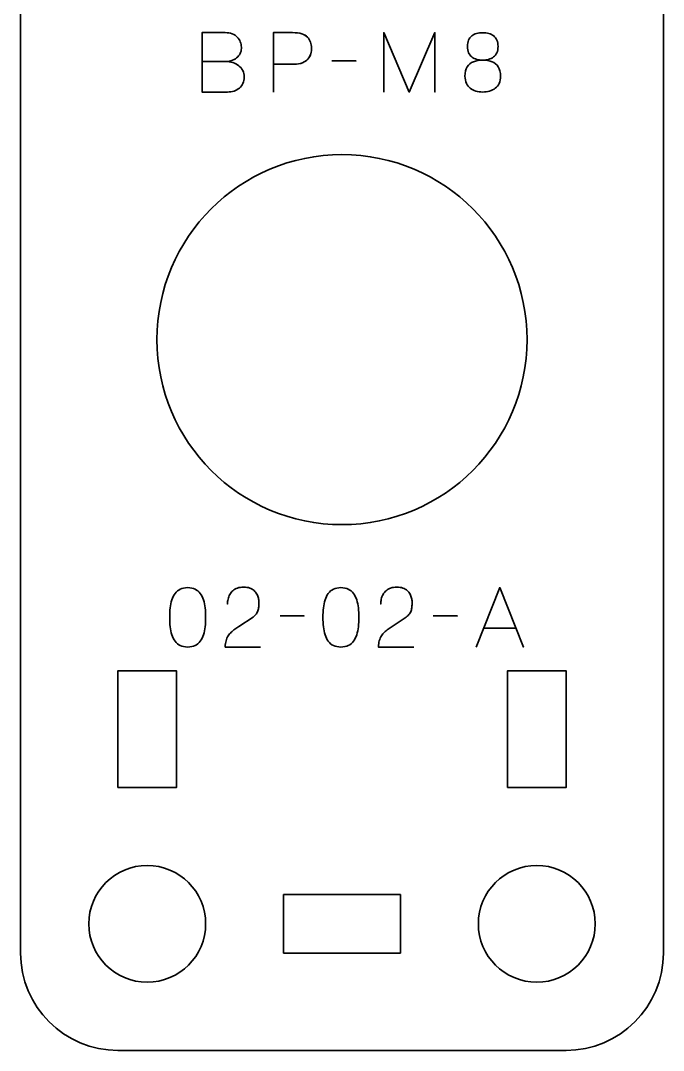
# Model space of a CAD drawing. Header units: centimetres. Extents: x -40 to 171, y -20 to 141.
# Drawn here: x 72.85 to 76.15, y 91.5 to 96.79 of the extents above; entities that cross this region are included whole.
import ezdxf

# ---------------------------------------------------------------- set-up
doc = ezdxf.new("R2010")
doc.units = ezdxf.units.CM
doc.header["$MEASUREMENT"] = 0
doc.layers.add('Layer 1', color=7, linetype='Continuous')

msp = doc.modelspace()

# ---------------------------------------------------------------- linework, layer by layer
at = {"layer": 'Layer 1', "color": 250, "lineweight": 35}
for points, knots in [([(75.65004, 91.50002), (75.65004, 91.50002), (73.35004, 91.50002), (73.35004, 91.50002), (73.35004, 91.50002), (73.07395, 91.50002), (72.85004, 91.72393), (72.85004, 92.00002), (72.85004, 92.00002), (72.85004, 92.00002), (72.85004, 98.30002), (72.85004, 98.30002), (72.85004, 98.30002), (72.85004, 98.57611), (73.07395, 98.80002), (73.35004, 98.80002), (73.35004, 98.80002), (73.35004, 98.80002), (75.65004, 98.80002), (75.65004, 98.80002), (75.65004, 98.80002), (75.92613, 98.80002), (76.15004, 98.57611), (76.15004, 98.30002), (76.15004, 98.30002), (76.15004, 98.30002), (76.15004, 92.00002), (76.15004, 92.00002), (76.15004, 92.00002), (76.15004, 91.72393), (75.92613, 91.50002), (75.65004, 91.50002)], [0, 0, 0, 0, 0.125, 0.125, 0.125, 0.125, 0.25, 0.25, 0.25, 0.25, 0.375, 0.375, 0.375, 0.375, 0.5, 0.5, 0.5, 0.5, 0.625, 0.625, 0.625, 0.625, 0.75, 0.75, 0.75, 0.75, 0.875, 0.875, 0.875, 0.875, 1, 1, 1, 1]), ([(74.5, 96.1), (75.02459, 96.1), (75.45, 95.67459), (75.45, 95.15), (75.45, 95.15), (75.45, 94.62541), (75.02459, 94.2), (74.5, 94.2), (74.5, 94.2), (73.97541, 94.2), (73.55, 94.62541), (73.55, 95.15), (73.55, 95.15), (73.55, 95.67459), (73.97541, 96.1), (74.5, 96.1)], [0, 0, 0, 0, 0.25, 0.25, 0.25, 0.25, 0.5, 0.5, 0.5, 0.5, 0.75, 0.75, 0.75, 0.75, 1, 1, 1, 1]), ([(73.35004, 92.85002), (73.35004, 92.85002), (73.35004, 93.45002), (73.35004, 93.45002), (73.35004, 93.45002), (73.35004, 93.45002), (73.65004, 93.45002), (73.65004, 93.45002), (73.65004, 93.45002), (73.65004, 93.45002), (73.65004, 92.85002), (73.65004, 92.85002), (73.65004, 92.85002), (73.65004, 92.85002), (73.35004, 92.85002), (73.35004, 92.85002)], [0, 0, 0, 0, 0.25, 0.25, 0.25, 0.25, 0.5, 0.5, 0.5, 0.5, 0.75, 0.75, 0.75, 0.75, 1, 1, 1, 1]), ([(75.35004, 92.85002), (75.35004, 92.85002), (75.35004, 93.45002), (75.35004, 93.45002), (75.35004, 93.45002), (75.35004, 93.45002), (75.65004, 93.45002), (75.65004, 93.45002), (75.65004, 93.45002), (75.65004, 93.45002), (75.65004, 92.85002), (75.65004, 92.85002), (75.65004, 92.85002), (75.65004, 92.85002), (75.35004, 92.85002), (75.35004, 92.85002)], [0, 0, 0, 0, 0.25, 0.25, 0.25, 0.25, 0.5, 0.5, 0.5, 0.5, 0.75, 0.75, 0.75, 0.75, 1, 1, 1, 1]), ([(73.20004, 92.15002), (73.20004, 92.31568), (73.33438, 92.45002), (73.50004, 92.45002), (73.50004, 92.45002), (73.6657, 92.45002), (73.80004, 92.31568), (73.80004, 92.15002), (73.80004, 92.15002), (73.80004, 91.98436), (73.6657, 91.85002), (73.50004, 91.85002), (73.50004, 91.85002), (73.33438, 91.85002), (73.20004, 91.98436), (73.20004, 92.15002)], [0, 0, 0, 0, 0.25, 0.25, 0.25, 0.25, 0.5, 0.5, 0.5, 0.5, 0.75, 0.75, 0.75, 0.75, 1, 1, 1, 1]), ([(75.20004, 92.15002), (75.20004, 92.31568), (75.33438, 92.45002), (75.50004, 92.45002), (75.50004, 92.45002), (75.6657, 92.45002), (75.80004, 92.31568), (75.80004, 92.15002), (75.80004, 92.15002), (75.80004, 91.98436), (75.6657, 91.85002), (75.50004, 91.85002), (75.50004, 91.85002), (75.33438, 91.85002), (75.20004, 91.98436), (75.20004, 92.15002)], [0, 0, 0, 0, 0.25, 0.25, 0.25, 0.25, 0.5, 0.5, 0.5, 0.5, 0.75, 0.75, 0.75, 0.75, 1, 1, 1, 1]), ([(74.20004, 92.00002), (74.20004, 92.00002), (74.20004, 92.30002), (74.20004, 92.30002), (74.20004, 92.30002), (74.20004, 92.30002), (74.80004, 92.30002), (74.80004, 92.30002), (74.80004, 92.30002), (74.80004, 92.30002), (74.80004, 92.00002), (74.80004, 92.00002), (74.80004, 92.00002), (74.80004, 92.00002), (74.20004, 92.00002), (74.20004, 92.00002)], [0, 0, 0, 0, 0.25, 0.25, 0.25, 0.25, 0.5, 0.5, 0.5, 0.5, 0.75, 0.75, 0.75, 0.75, 1, 1, 1, 1])]:
    msp.add_open_spline(points, degree=3, knots=knots, dxfattribs=at)
at = {"layer": 'Layer 1', "color": 30, "lineweight": 35}
for points, knots in [([(73.78182, 96.5786), (73.78182, 96.5786), (73.89908, 96.5786), (73.89908, 96.5786), (73.89908, 96.5786), (73.91432, 96.57867), (73.9273, 96.58078), (73.93824, 96.58495), (73.93824, 96.58495), (73.94911, 96.58904), (73.95792, 96.59461), (73.96477, 96.6016), (73.96477, 96.6016), (73.97161, 96.60858), (73.97655, 96.61648), (73.97966, 96.62523), (73.97966, 96.62523), (73.98269, 96.63391), (73.9841, 96.64294), (73.98375, 96.65225), (73.98375, 96.65225), (73.98332, 96.66157), (73.98135, 96.6706), (73.97782, 96.67942), (73.97782, 96.67942), (73.97436, 96.68824), (73.96914, 96.69621), (73.9623, 96.70334), (73.9623, 96.70334), (73.95546, 96.71046), (73.94692, 96.71611), (73.93655, 96.72027), (73.93655, 96.72027), (73.92617, 96.7245), (73.91397, 96.72669), (73.89993, 96.72676), (73.89993, 96.72676), (73.89993, 96.72676), (73.78182, 96.72676), (73.78182, 96.72676), (73.78182, 96.72676), (73.78182, 96.72676), (73.78182, 96.42154), (73.78182, 96.42154), (73.78182, 96.42154), (73.78182, 96.42154), (73.91178, 96.42154), (73.91178, 96.42154), (73.91178, 96.42154), (73.92392, 96.42154), (73.93521, 96.4233), (73.94565, 96.42676), (73.94565, 96.42676), (73.95609, 96.43029), (73.96519, 96.4353), (73.97309, 96.442), (73.97309, 96.442), (73.98093, 96.44863), (73.98706, 96.45668), (73.99144, 96.4662), (73.99144, 96.4662), (73.99581, 96.47573), (73.99807, 96.48652), (73.99814, 96.49859), (73.99814, 96.49859), (73.99786, 96.51072), (73.99532, 96.52166), (73.99045, 96.53146), (73.99045, 96.53146), (73.98558, 96.54127), (73.97881, 96.54967), (73.97006, 96.55672), (73.97006, 96.55672), (73.96131, 96.56371), (73.95087, 96.56914), (73.93887, 96.57288), (73.93887, 96.57288), (73.92688, 96.57662), (73.91362, 96.57852), (73.89908, 96.5786), (73.89908, 96.5786), (73.91362, 96.57852), (73.92688, 96.57662), (73.93887, 96.57288), (73.93887, 96.57288), (73.95087, 96.56914), (73.96131, 96.56371), (73.97006, 96.55672), (73.97006, 96.55672), (73.97881, 96.54967), (73.98558, 96.54127), (73.99045, 96.53146), (73.99045, 96.53146), (73.99532, 96.52166), (73.99786, 96.51072), (73.99814, 96.49859), (73.99814, 96.49859), (73.99807, 96.48652), (73.99581, 96.47573), (73.99144, 96.4662), (73.99144, 96.4662), (73.98706, 96.45668), (73.98093, 96.44863), (73.97309, 96.442), (73.97309, 96.442), (73.96519, 96.4353), (73.95609, 96.43029), (73.94565, 96.42676), (73.94565, 96.42676), (73.93521, 96.4233), (73.92392, 96.42154), (73.91178, 96.42154), (73.91178, 96.42154), (73.91178, 96.42154), (73.78182, 96.42154), (73.78182, 96.42154), (73.78182, 96.42154), (73.78182, 96.42154), (73.78182, 96.72676), (73.78182, 96.72676), (73.78182, 96.72676), (73.78182, 96.72676), (73.89993, 96.72676), (73.89993, 96.72676), (73.89993, 96.72676), (73.91397, 96.72669), (73.92617, 96.7245), (73.93655, 96.72027), (73.93655, 96.72027), (73.94692, 96.71611), (73.95546, 96.71046), (73.9623, 96.70334), (73.9623, 96.70334), (73.96914, 96.69621), (73.97436, 96.68824), (73.97782, 96.67942), (73.97782, 96.67942), (73.98135, 96.6706), (73.98332, 96.66157), (73.98375, 96.65225), (73.98375, 96.65225), (73.9841, 96.64294), (73.98269, 96.63391), (73.97966, 96.62523), (73.97966, 96.62523), (73.97655, 96.61648), (73.97161, 96.60858), (73.96477, 96.6016), (73.96477, 96.6016), (73.95792, 96.59461), (73.94911, 96.58904), (73.93824, 96.58495), (73.93824, 96.58495), (73.9273, 96.58078), (73.91432, 96.57867), (73.89908, 96.5786), (73.89908, 96.5786), (73.89908, 96.5786), (73.78182, 96.5786), (73.78182, 96.5786)], [0, 0, 0, 0, 0.025, 0.025, 0.025, 0.025, 0.05, 0.05, 0.05, 0.05, 0.075, 0.075, 0.075, 0.075, 0.1, 0.1, 0.1, 0.1, 0.125, 0.125, 0.125, 0.125, 0.15, 0.15, 0.15, 0.15, 0.175, 0.175, 0.175, 0.175, 0.2, 0.2, 0.2, 0.2, 0.225, 0.225, 0.225, 0.225, 0.25, 0.25, 0.25, 0.25, 0.275, 0.275, 0.275, 0.275, 0.3, 0.3, 0.3, 0.3, 0.325, 0.325, 0.325, 0.325, 0.35, 0.35, 0.35, 0.35, 0.375, 0.375, 0.375, 0.375, 0.4, 0.4, 0.4, 0.4, 0.425, 0.425, 0.425, 0.425, 0.45, 0.45, 0.45, 0.45, 0.475, 0.475, 0.475, 0.475, 0.5, 0.5, 0.5, 0.5, 0.525, 0.525, 0.525, 0.525, 0.55, 0.55, 0.55, 0.55, 0.575, 0.575, 0.575, 0.575, 0.6, 0.6, 0.6, 0.6, 0.625, 0.625, 0.625, 0.625, 0.65, 0.65, 0.65, 0.65, 0.675, 0.675, 0.675, 0.675, 0.7, 0.7, 0.7, 0.7, 0.725, 0.725, 0.725, 0.725, 0.75, 0.75, 0.75, 0.75, 0.775, 0.775, 0.775, 0.775, 0.8, 0.8, 0.8, 0.8, 0.825, 0.825, 0.825, 0.825, 0.85, 0.85, 0.85, 0.85, 0.875, 0.875, 0.875, 0.875, 0.9, 0.9, 0.9, 0.9, 0.925, 0.925, 0.925, 0.925, 0.95, 0.95, 0.95, 0.95, 0.975, 0.975, 0.975, 0.975, 1, 1, 1, 1]), ([(74.148, 96.42154), (74.148, 96.42154), (74.148, 96.72676), (74.148, 96.72676), (74.148, 96.72676), (74.148, 96.72676), (74.24537, 96.72676), (74.24537, 96.72676), (74.24537, 96.72676), (74.26484, 96.72669), (74.28085, 96.7245), (74.29348, 96.72027), (74.29348, 96.72027), (74.30604, 96.71611), (74.31592, 96.71032), (74.32305, 96.70298), (74.32305, 96.70298), (74.33017, 96.69572), (74.33525, 96.68739), (74.33836, 96.67801), (74.33836, 96.67801), (74.34139, 96.66862), (74.34315, 96.65882), (74.34358, 96.64844), (74.34358, 96.64844), (74.34407, 96.63807), (74.34287, 96.62791), (74.34005, 96.61804), (74.34005, 96.61804), (74.33716, 96.60816), (74.33229, 96.5992), (74.3253, 96.59115), (74.3253, 96.59115), (74.31839, 96.58311), (74.30901, 96.57669), (74.29722, 96.57196), (74.29722, 96.57196), (74.28544, 96.56717), (74.27084, 96.56477), (74.25341, 96.56463), (74.25341, 96.56463), (74.25341, 96.56463), (74.148, 96.56463), (74.148, 96.56463), (74.148, 96.56463), (74.148, 96.56463), (74.25341, 96.56463), (74.25341, 96.56463), (74.25341, 96.56463), (74.27048, 96.56477), (74.28495, 96.56717), (74.29666, 96.57196), (74.29666, 96.57196), (74.30844, 96.57669), (74.31783, 96.58311), (74.32488, 96.59115), (74.32488, 96.59115), (74.33187, 96.5992), (74.33688, 96.60816), (74.33984, 96.61804), (74.33984, 96.61804), (74.3428, 96.62791), (74.34407, 96.63807), (74.34358, 96.64844), (74.34358, 96.64844), (74.34315, 96.65882), (74.34139, 96.66862), (74.33822, 96.67801), (74.33822, 96.67801), (74.33511, 96.68739), (74.32989, 96.69572), (74.32276, 96.70298), (74.32276, 96.70298), (74.31557, 96.71032), (74.30569, 96.71611), (74.29313, 96.72027), (74.29313, 96.72027), (74.2805, 96.7245), (74.26463, 96.72669), (74.24537, 96.72676), (74.24537, 96.72676), (74.24537, 96.72676), (74.148, 96.72676), (74.148, 96.72676), (74.148, 96.72676), (74.148, 96.72676), (74.148, 96.42154), (74.148, 96.42154)], [0, 0, 0, 0, 0.0454545, 0.0454545, 0.0454545, 0.0454545, 0.0909091, 0.0909091, 0.0909091, 0.0909091, 0.1363636, 0.1363636, 0.1363636, 0.1363636, 0.1818182, 0.1818182, 0.1818182, 0.1818182, 0.2272727, 0.2272727, 0.2272727, 0.2272727, 0.2727273, 0.2727273, 0.2727273, 0.2727273, 0.3181818, 0.3181818, 0.3181818, 0.3181818, 0.3636364, 0.3636364, 0.3636364, 0.3636364, 0.4090909, 0.4090909, 0.4090909, 0.4090909, 0.4545455, 0.4545455, 0.4545455, 0.4545455, 0.5, 0.5, 0.5, 0.5, 0.5454545, 0.5454545, 0.5454545, 0.5454545, 0.5909091, 0.5909091, 0.5909091, 0.5909091, 0.6363636, 0.6363636, 0.6363636, 0.6363636, 0.6818182, 0.6818182, 0.6818182, 0.6818182, 0.7272727, 0.7272727, 0.7272727, 0.7272727, 0.7727273, 0.7727273, 0.7727273, 0.7727273, 0.8181818, 0.8181818, 0.8181818, 0.8181818, 0.8636364, 0.8636364, 0.8636364, 0.8636364, 0.9090909, 0.9090909, 0.9090909, 0.9090909, 0.9545455, 0.9545455, 0.9545455, 0.9545455, 1, 1, 1, 1]), ([(74.71441, 96.42154), (74.71441, 96.42154), (74.71441, 96.72676), (74.71441, 96.72676), (74.71441, 96.72676), (74.71441, 96.72676), (74.84564, 96.42154), (74.84564, 96.42154), (74.84564, 96.42154), (74.84564, 96.42154), (74.9773, 96.72676), (74.9773, 96.72676), (74.9773, 96.72676), (74.9773, 96.72676), (74.9773, 96.42154), (74.9773, 96.42154), (74.9773, 96.42154), (74.9773, 96.42154), (74.9773, 96.72676), (74.9773, 96.72676), (74.9773, 96.72676), (74.9773, 96.72676), (74.84564, 96.42154), (74.84564, 96.42154), (74.84564, 96.42154), (74.84564, 96.42154), (74.71441, 96.72676), (74.71441, 96.72676), (74.71441, 96.72676), (74.71441, 96.72676), (74.71441, 96.42154), (74.71441, 96.42154)], [0, 0, 0, 0, 0.125, 0.125, 0.125, 0.125, 0.25, 0.25, 0.25, 0.25, 0.375, 0.375, 0.375, 0.375, 0.5, 0.5, 0.5, 0.5, 0.625, 0.625, 0.625, 0.625, 0.75, 0.75, 0.75, 0.75, 0.875, 0.875, 0.875, 0.875, 1, 1, 1, 1]), ([(75.22241, 96.58537), (75.23327, 96.58537), (75.24343, 96.58664), (75.25296, 96.58918), (75.25296, 96.58918), (75.26241, 96.59179), (75.27074, 96.59588), (75.278, 96.60146), (75.278, 96.60146), (75.2852, 96.60703), (75.29084, 96.6143), (75.29494, 96.62326), (75.29494, 96.62326), (75.29903, 96.63215), (75.30107, 96.64294), (75.30114, 96.65564), (75.30114, 96.65564), (75.30107, 96.66834), (75.2991, 96.67921), (75.29522, 96.68824), (75.29522, 96.68824), (75.29134, 96.69727), (75.28583, 96.70468), (75.27878, 96.71039), (75.27878, 96.71039), (75.27172, 96.71604), (75.2634, 96.7202), (75.2538, 96.72281), (75.2538, 96.72281), (75.24428, 96.72542), (75.23376, 96.72655), (75.22241, 96.72634), (75.22241, 96.72634), (75.21105, 96.7262), (75.20053, 96.72471), (75.19101, 96.7221), (75.19101, 96.7221), (75.18141, 96.71942), (75.17309, 96.71533), (75.16603, 96.70976), (75.16603, 96.70976), (75.15898, 96.70418), (75.15347, 96.69692), (75.14959, 96.68803), (75.14959, 96.68803), (75.14571, 96.67907), (75.14374, 96.66834), (75.14367, 96.65564), (75.14367, 96.65564), (75.14374, 96.64294), (75.14578, 96.63215), (75.14988, 96.62326), (75.14988, 96.62326), (75.15397, 96.6143), (75.15961, 96.60703), (75.16688, 96.60146), (75.16688, 96.60146), (75.17408, 96.59588), (75.1824, 96.59179), (75.19186, 96.58918), (75.19186, 96.58918), (75.20138, 96.58664), (75.21154, 96.58537), (75.22241, 96.58537)], [0, 0, 0, 0, 0.0625, 0.0625, 0.0625, 0.0625, 0.125, 0.125, 0.125, 0.125, 0.1875, 0.1875, 0.1875, 0.1875, 0.25, 0.25, 0.25, 0.25, 0.3125, 0.3125, 0.3125, 0.3125, 0.375, 0.375, 0.375, 0.375, 0.4375, 0.4375, 0.4375, 0.4375, 0.5, 0.5, 0.5, 0.5, 0.5625, 0.5625, 0.5625, 0.5625, 0.625, 0.625, 0.625, 0.625, 0.6875, 0.6875, 0.6875, 0.6875, 0.75, 0.75, 0.75, 0.75, 0.8125, 0.8125, 0.8125, 0.8125, 0.875, 0.875, 0.875, 0.875, 0.9375, 0.9375, 0.9375, 0.9375, 1, 1, 1, 1]), ([(75.22241, 96.58537), (75.23327, 96.58537), (75.24343, 96.58664), (75.25296, 96.58918), (75.25296, 96.58918), (75.26241, 96.59179), (75.27074, 96.59588), (75.278, 96.60146), (75.278, 96.60146), (75.2852, 96.60703), (75.29084, 96.6143), (75.29494, 96.62326), (75.29494, 96.62326), (75.29903, 96.63215), (75.30107, 96.64294), (75.30114, 96.65564), (75.30114, 96.65564), (75.30107, 96.66834), (75.2991, 96.67921), (75.29522, 96.68824), (75.29522, 96.68824), (75.29134, 96.69727), (75.28583, 96.70468), (75.27878, 96.71039), (75.27878, 96.71039), (75.27172, 96.71604), (75.2634, 96.7202), (75.2538, 96.72281), (75.2538, 96.72281), (75.24428, 96.72542), (75.23376, 96.72655), (75.22241, 96.72634), (75.22241, 96.72634), (75.21105, 96.7262), (75.20053, 96.72471), (75.19101, 96.7221), (75.19101, 96.7221), (75.18141, 96.71942), (75.17309, 96.71533), (75.16603, 96.70976), (75.16603, 96.70976), (75.15898, 96.70418), (75.15347, 96.69692), (75.14959, 96.68803), (75.14959, 96.68803), (75.14571, 96.67907), (75.14374, 96.66834), (75.14367, 96.65564), (75.14367, 96.65564), (75.14374, 96.64294), (75.14578, 96.63215), (75.14988, 96.62326), (75.14988, 96.62326), (75.15397, 96.6143), (75.15961, 96.60703), (75.16688, 96.60146), (75.16688, 96.60146), (75.17408, 96.59588), (75.1824, 96.59179), (75.19186, 96.58918), (75.19186, 96.58918), (75.20138, 96.58664), (75.21154, 96.58537), (75.22241, 96.58537)], [0, 0, 0, 0, 0.0625, 0.0625, 0.0625, 0.0625, 0.125, 0.125, 0.125, 0.125, 0.1875, 0.1875, 0.1875, 0.1875, 0.25, 0.25, 0.25, 0.25, 0.3125, 0.3125, 0.3125, 0.3125, 0.375, 0.375, 0.375, 0.375, 0.4375, 0.4375, 0.4375, 0.4375, 0.5, 0.5, 0.5, 0.5, 0.5625, 0.5625, 0.5625, 0.5625, 0.625, 0.625, 0.625, 0.625, 0.6875, 0.6875, 0.6875, 0.6875, 0.75, 0.75, 0.75, 0.75, 0.8125, 0.8125, 0.8125, 0.8125, 0.875, 0.875, 0.875, 0.875, 0.9375, 0.9375, 0.9375, 0.9375, 1, 1, 1, 1]), ([(74.44856, 96.58114), (74.44856, 96.58114), (74.57175, 96.58114), (74.57175, 96.58114), (74.57175, 96.58114), (74.57175, 96.58114), (74.44856, 96.58114), (74.44856, 96.58114)], [0, 0, 0, 0, 0.5, 0.5, 0.5, 0.5, 1, 1, 1, 1]), ([(75.22241, 96.42154), (75.23511, 96.42154), (75.24696, 96.42302), (75.25797, 96.42613), (75.25797, 96.42613), (75.26897, 96.42923), (75.27864, 96.4341), (75.28703, 96.44073), (75.28703, 96.44073), (75.29536, 96.44729), (75.30192, 96.45576), (75.30665, 96.4662), (75.30665, 96.4662), (75.31138, 96.47657), (75.31377, 96.48906), (75.31384, 96.50367), (75.31384, 96.50367), (75.3137, 96.52307), (75.30989, 96.5388), (75.30234, 96.5508), (75.30234, 96.5508), (75.2948, 96.56286), (75.28421, 96.57161), (75.27059, 96.57718), (75.27059, 96.57718), (75.25691, 96.58269), (75.24089, 96.58544), (75.22241, 96.58537), (75.22241, 96.58537), (75.20399, 96.58544), (75.1879, 96.58269), (75.17436, 96.57718), (75.17436, 96.57718), (75.16074, 96.57161), (75.15023, 96.56286), (75.14275, 96.5508), (75.14275, 96.5508), (75.13527, 96.5388), (75.13146, 96.52307), (75.13139, 96.50367), (75.13139, 96.50367), (75.13146, 96.48906), (75.13386, 96.47657), (75.13859, 96.4662), (75.13859, 96.4662), (75.14331, 96.45576), (75.1498, 96.44729), (75.1582, 96.44073), (75.1582, 96.44073), (75.16653, 96.4341), (75.17612, 96.42923), (75.18713, 96.42613), (75.18713, 96.42613), (75.19806, 96.42302), (75.20985, 96.42154), (75.22241, 96.42154)], [0, 0, 0, 0, 0.0714286, 0.0714286, 0.0714286, 0.0714286, 0.1428571, 0.1428571, 0.1428571, 0.1428571, 0.2142857, 0.2142857, 0.2142857, 0.2142857, 0.2857143, 0.2857143, 0.2857143, 0.2857143, 0.3571429, 0.3571429, 0.3571429, 0.3571429, 0.4285714, 0.4285714, 0.4285714, 0.4285714, 0.5, 0.5, 0.5, 0.5, 0.5714286, 0.5714286, 0.5714286, 0.5714286, 0.6428571, 0.6428571, 0.6428571, 0.6428571, 0.7142857, 0.7142857, 0.7142857, 0.7142857, 0.7857143, 0.7857143, 0.7857143, 0.7857143, 0.8571429, 0.8571429, 0.8571429, 0.8571429, 0.9285714, 0.9285714, 0.9285714, 0.9285714, 1, 1, 1, 1]), ([(75.22241, 96.42154), (75.23511, 96.42154), (75.24696, 96.42302), (75.25797, 96.42613), (75.25797, 96.42613), (75.26897, 96.42923), (75.27864, 96.4341), (75.28703, 96.44073), (75.28703, 96.44073), (75.29536, 96.44729), (75.30192, 96.45576), (75.30665, 96.4662), (75.30665, 96.4662), (75.31138, 96.47657), (75.31377, 96.48906), (75.31384, 96.50367), (75.31384, 96.50367), (75.3137, 96.52307), (75.30989, 96.5388), (75.30234, 96.5508), (75.30234, 96.5508), (75.2948, 96.56286), (75.28421, 96.57161), (75.27059, 96.57718), (75.27059, 96.57718), (75.25691, 96.58269), (75.24089, 96.58544), (75.22241, 96.58537), (75.22241, 96.58537), (75.20399, 96.58544), (75.1879, 96.58269), (75.17436, 96.57718), (75.17436, 96.57718), (75.16074, 96.57161), (75.15023, 96.56286), (75.14275, 96.5508), (75.14275, 96.5508), (75.13527, 96.5388), (75.13146, 96.52307), (75.13139, 96.50367), (75.13139, 96.50367), (75.13146, 96.48906), (75.13386, 96.47657), (75.13859, 96.4662), (75.13859, 96.4662), (75.14331, 96.45576), (75.1498, 96.44729), (75.1582, 96.44073), (75.1582, 96.44073), (75.16653, 96.4341), (75.17612, 96.42923), (75.18713, 96.42613), (75.18713, 96.42613), (75.19806, 96.42302), (75.20985, 96.42154), (75.22241, 96.42154)], [0, 0, 0, 0, 0.0714286, 0.0714286, 0.0714286, 0.0714286, 0.1428571, 0.1428571, 0.1428571, 0.1428571, 0.2142857, 0.2142857, 0.2142857, 0.2142857, 0.2857143, 0.2857143, 0.2857143, 0.2857143, 0.3571429, 0.3571429, 0.3571429, 0.3571429, 0.4285714, 0.4285714, 0.4285714, 0.4285714, 0.5, 0.5, 0.5, 0.5, 0.5714286, 0.5714286, 0.5714286, 0.5714286, 0.6428571, 0.6428571, 0.6428571, 0.6428571, 0.7142857, 0.7142857, 0.7142857, 0.7142857, 0.7857143, 0.7857143, 0.7857143, 0.7857143, 0.8571429, 0.8571429, 0.8571429, 0.8571429, 0.9285714, 0.9285714, 0.9285714, 0.9285714, 1, 1, 1, 1]), ([(73.70775, 93.57154), (73.72256, 93.57161), (73.73533, 93.57422), (73.74599, 93.5793), (73.74599, 93.5793), (73.75657, 93.58438), (73.76539, 93.59165), (73.77244, 93.60089), (73.77244, 93.60089), (73.77943, 93.6102), (73.78493, 93.62121), (73.78902, 93.63391), (73.78902, 93.63391), (73.79305, 93.64661), (73.79594, 93.66051), (73.79756, 93.67575), (73.79756, 93.67575), (73.79926, 93.69099), (73.8001, 93.70701), (73.80003, 93.72394), (73.80003, 93.72394), (73.8001, 93.7408), (73.79926, 93.75682), (73.79756, 93.77199), (73.79756, 93.77199), (73.79594, 93.78716), (73.79305, 93.80113), (73.78902, 93.81383), (73.78902, 93.81383), (73.78493, 93.82646), (73.77943, 93.83746), (73.77244, 93.84685), (73.77244, 93.84685), (73.76539, 93.85616), (73.75657, 93.86343), (73.74599, 93.86851), (73.74599, 93.86851), (73.73533, 93.87366), (73.72256, 93.87627), (73.70775, 93.87634), (73.70775, 93.87634), (73.69293, 93.87627), (73.68016, 93.87366), (73.6695, 93.86851), (73.6695, 93.86851), (73.65892, 93.86343), (73.6501, 93.85616), (73.64305, 93.84685), (73.64305, 93.84685), (73.63606, 93.83746), (73.63056, 93.82646), (73.62647, 93.81383), (73.62647, 93.81383), (73.62244, 93.80113), (73.61955, 93.78716), (73.61793, 93.77199), (73.61793, 93.77199), (73.61624, 93.75682), (73.61539, 93.7408), (73.61546, 93.72394), (73.61546, 93.72394), (73.61539, 93.70701), (73.61624, 93.69099), (73.61793, 93.67575), (73.61793, 93.67575), (73.61955, 93.66051), (73.62244, 93.64661), (73.62647, 93.63391), (73.62647, 93.63391), (73.63056, 93.62121), (73.63606, 93.6102), (73.64305, 93.60089), (73.64305, 93.60089), (73.6501, 93.59165), (73.65892, 93.58438), (73.6695, 93.5793), (73.6695, 93.5793), (73.68016, 93.57422), (73.69293, 93.57161), (73.70775, 93.57154)], [0, 0, 0, 0, 0.05, 0.05, 0.05, 0.05, 0.1, 0.1, 0.1, 0.1, 0.15, 0.15, 0.15, 0.15, 0.2, 0.2, 0.2, 0.2, 0.25, 0.25, 0.25, 0.25, 0.3, 0.3, 0.3, 0.3, 0.35, 0.35, 0.35, 0.35, 0.4, 0.4, 0.4, 0.4, 0.45, 0.45, 0.45, 0.45, 0.5, 0.5, 0.5, 0.5, 0.55, 0.55, 0.55, 0.55, 0.6, 0.6, 0.6, 0.6, 0.65, 0.65, 0.65, 0.65, 0.7, 0.7, 0.7, 0.7, 0.75, 0.75, 0.75, 0.75, 0.8, 0.8, 0.8, 0.8, 0.85, 0.85, 0.85, 0.85, 0.9, 0.9, 0.9, 0.9, 0.95, 0.95, 0.95, 0.95, 1, 1, 1, 1]), ([(73.70775, 93.57154), (73.72256, 93.57161), (73.73533, 93.57422), (73.74599, 93.5793), (73.74599, 93.5793), (73.75657, 93.58438), (73.76539, 93.59165), (73.77244, 93.60089), (73.77244, 93.60089), (73.77943, 93.6102), (73.78493, 93.62121), (73.78902, 93.63391), (73.78902, 93.63391), (73.79305, 93.64661), (73.79594, 93.66051), (73.79756, 93.67575), (73.79756, 93.67575), (73.79926, 93.69099), (73.8001, 93.70701), (73.80003, 93.72394), (73.80003, 93.72394), (73.8001, 93.7408), (73.79926, 93.75682), (73.79756, 93.77199), (73.79756, 93.77199), (73.79594, 93.78716), (73.79305, 93.80113), (73.78902, 93.81383), (73.78902, 93.81383), (73.78493, 93.82646), (73.77943, 93.83746), (73.77244, 93.84685), (73.77244, 93.84685), (73.76539, 93.85616), (73.75657, 93.86343), (73.74599, 93.86851), (73.74599, 93.86851), (73.73533, 93.87366), (73.72256, 93.87627), (73.70775, 93.87634), (73.70775, 93.87634), (73.69293, 93.87627), (73.68016, 93.87366), (73.6695, 93.86851), (73.6695, 93.86851), (73.65892, 93.86343), (73.6501, 93.85616), (73.64305, 93.84685), (73.64305, 93.84685), (73.63606, 93.83746), (73.63056, 93.82646), (73.62647, 93.81383), (73.62647, 93.81383), (73.62244, 93.80113), (73.61955, 93.78716), (73.61793, 93.77199), (73.61793, 93.77199), (73.61624, 93.75682), (73.61539, 93.7408), (73.61546, 93.72394), (73.61546, 93.72394), (73.61539, 93.70701), (73.61624, 93.69099), (73.61793, 93.67575), (73.61793, 93.67575), (73.61955, 93.66051), (73.62244, 93.64661), (73.62647, 93.63391), (73.62647, 93.63391), (73.63056, 93.62121), (73.63606, 93.6102), (73.64305, 93.60089), (73.64305, 93.60089), (73.6501, 93.59165), (73.65892, 93.58438), (73.6695, 93.5793), (73.6695, 93.5793), (73.68016, 93.57422), (73.69293, 93.57161), (73.70775, 93.57154)], [0, 0, 0, 0, 0.05, 0.05, 0.05, 0.05, 0.1, 0.1, 0.1, 0.1, 0.15, 0.15, 0.15, 0.15, 0.2, 0.2, 0.2, 0.2, 0.25, 0.25, 0.25, 0.25, 0.3, 0.3, 0.3, 0.3, 0.35, 0.35, 0.35, 0.35, 0.4, 0.4, 0.4, 0.4, 0.45, 0.45, 0.45, 0.45, 0.5, 0.5, 0.5, 0.5, 0.55, 0.55, 0.55, 0.55, 0.6, 0.6, 0.6, 0.6, 0.65, 0.65, 0.65, 0.65, 0.7, 0.7, 0.7, 0.7, 0.75, 0.75, 0.75, 0.75, 0.8, 0.8, 0.8, 0.8, 0.85, 0.85, 0.85, 0.85, 0.9, 0.9, 0.9, 0.9, 0.95, 0.95, 0.95, 0.95, 1, 1, 1, 1]), ([(74.08197, 93.57154), (74.08197, 93.57154), (73.90036, 93.57154), (73.90036, 93.57154), (73.90036, 93.57154), (73.90071, 93.58382), (73.90226, 93.59468), (73.90488, 93.604), (73.90488, 93.604), (73.90756, 93.61331), (73.91115, 93.62149), (73.9156, 93.62855), (73.9156, 93.62855), (73.92012, 93.6356), (73.92527, 93.64188), (73.93112, 93.64739), (73.93112, 93.64739), (73.93698, 93.65296), (73.94326, 93.65804), (73.95003, 93.66284), (73.95003, 93.66284), (73.9568, 93.66757), (73.96379, 93.67229), (73.97106, 93.67695), (73.97106, 93.67695), (73.97106, 93.67695), (74.04345, 93.72521), (74.04345, 93.72521), (74.04345, 93.72521), (74.05085, 93.73043), (74.05664, 93.73614), (74.06073, 93.74228), (74.06073, 93.74228), (74.06489, 93.74842), (74.06779, 93.75491), (74.06955, 93.76176), (74.06955, 93.76176), (74.07124, 93.76853), (74.0723, 93.77551), (74.07265, 93.78257), (74.07265, 93.78257), (74.07301, 93.7897), (74.07315, 93.79682), (74.07308, 93.80395), (74.07308, 93.80395), (74.07308, 93.8098), (74.0723, 93.81608), (74.07075, 93.82286), (74.07075, 93.82286), (74.06913, 93.82956), (74.06659, 93.83626), (74.06299, 93.84289), (74.06299, 93.84289), (74.05939, 93.84953), (74.05459, 93.85559), (74.0486, 93.8611), (74.0486, 93.8611), (74.0426, 93.86653), (74.03519, 93.8709), (74.02637, 93.87422), (74.02637, 93.87422), (74.01755, 93.87754), (74.00718, 93.87923), (73.99519, 93.8793), (73.99519, 93.8793), (73.98312, 93.87923), (73.97247, 93.87754), (73.96329, 93.87429), (73.96329, 93.87429), (73.95412, 93.87105), (73.94629, 93.86653), (73.9398, 93.86082), (73.9398, 93.86082), (73.93331, 93.8551), (73.92809, 93.84847), (73.924, 93.84106), (73.924, 93.84106), (73.9199, 93.83365), (73.91694, 93.82575), (73.91504, 93.81742), (73.91504, 93.81742), (73.91313, 93.8091), (73.91221, 93.80063), (73.91221, 93.79209), (73.91221, 93.79209), (73.91221, 93.80063), (73.91313, 93.8091), (73.91504, 93.81742), (73.91504, 93.81742), (73.91694, 93.82575), (73.9199, 93.83365), (73.924, 93.84106), (73.924, 93.84106), (73.92809, 93.84847), (73.93331, 93.8551), (73.9398, 93.86082), (73.9398, 93.86082), (73.94629, 93.86653), (73.95412, 93.87105), (73.96329, 93.87429), (73.96329, 93.87429), (73.97247, 93.87754), (73.98312, 93.87923), (73.99519, 93.8793), (73.99519, 93.8793), (74.00718, 93.87923), (74.01755, 93.87754), (74.02637, 93.87422), (74.02637, 93.87422), (74.03519, 93.8709), (74.0426, 93.86653), (74.0486, 93.8611), (74.0486, 93.8611), (74.05459, 93.85559), (74.05939, 93.84953), (74.06299, 93.84289), (74.06299, 93.84289), (74.06659, 93.83626), (74.06913, 93.82956), (74.07075, 93.82286), (74.07075, 93.82286), (74.0723, 93.81608), (74.07308, 93.8098), (74.07308, 93.80395), (74.07308, 93.80395), (74.07315, 93.79682), (74.07301, 93.7897), (74.07265, 93.78257), (74.07265, 93.78257), (74.0723, 93.77551), (74.07124, 93.76853), (74.06955, 93.76176), (74.06955, 93.76176), (74.06779, 93.75491), (74.06489, 93.74842), (74.06073, 93.74228), (74.06073, 93.74228), (74.05664, 93.73614), (74.05085, 93.73043), (74.04345, 93.72521), (74.04345, 93.72521), (74.04345, 93.72521), (73.97106, 93.67695), (73.97106, 93.67695), (73.97106, 93.67695), (73.96379, 93.67229), (73.9568, 93.66757), (73.95003, 93.66284), (73.95003, 93.66284), (73.94326, 93.65804), (73.93698, 93.65296), (73.93112, 93.64739), (73.93112, 93.64739), (73.92527, 93.64188), (73.92012, 93.6356), (73.9156, 93.62855), (73.9156, 93.62855), (73.91115, 93.62149), (73.90756, 93.61331), (73.90488, 93.604), (73.90488, 93.604), (73.90226, 93.59468), (73.90071, 93.58382), (73.90036, 93.57154), (73.90036, 93.57154), (73.90036, 93.57154), (74.08197, 93.57154), (74.08197, 93.57154)], [0, 0, 0, 0, 0.0238095, 0.0238095, 0.0238095, 0.0238095, 0.047619, 0.047619, 0.047619, 0.047619, 0.0714286, 0.0714286, 0.0714286, 0.0714286, 0.0952381, 0.0952381, 0.0952381, 0.0952381, 0.1190476, 0.1190476, 0.1190476, 0.1190476, 0.1428571, 0.1428571, 0.1428571, 0.1428571, 0.1666667, 0.1666667, 0.1666667, 0.1666667, 0.1904762, 0.1904762, 0.1904762, 0.1904762, 0.2142857, 0.2142857, 0.2142857, 0.2142857, 0.2380952, 0.2380952, 0.2380952, 0.2380952, 0.2619048, 0.2619048, 0.2619048, 0.2619048, 0.2857143, 0.2857143, 0.2857143, 0.2857143, 0.3095238, 0.3095238, 0.3095238, 0.3095238, 0.3333333, 0.3333333, 0.3333333, 0.3333333, 0.3571429, 0.3571429, 0.3571429, 0.3571429, 0.3809524, 0.3809524, 0.3809524, 0.3809524, 0.4047619, 0.4047619, 0.4047619, 0.4047619, 0.4285714, 0.4285714, 0.4285714, 0.4285714, 0.452381, 0.452381, 0.452381, 0.452381, 0.4761905, 0.4761905, 0.4761905, 0.4761905, 0.5, 0.5, 0.5, 0.5, 0.5238095, 0.5238095, 0.5238095, 0.5238095, 0.547619, 0.547619, 0.547619, 0.547619, 0.5714286, 0.5714286, 0.5714286, 0.5714286, 0.5952381, 0.5952381, 0.5952381, 0.5952381, 0.6190476, 0.6190476, 0.6190476, 0.6190476, 0.6428571, 0.6428571, 0.6428571, 0.6428571, 0.6666667, 0.6666667, 0.6666667, 0.6666667, 0.6904762, 0.6904762, 0.6904762, 0.6904762, 0.7142857, 0.7142857, 0.7142857, 0.7142857, 0.7380952, 0.7380952, 0.7380952, 0.7380952, 0.7619048, 0.7619048, 0.7619048, 0.7619048, 0.7857143, 0.7857143, 0.7857143, 0.7857143, 0.8095238, 0.8095238, 0.8095238, 0.8095238, 0.8333333, 0.8333333, 0.8333333, 0.8333333, 0.8571429, 0.8571429, 0.8571429, 0.8571429, 0.8809524, 0.8809524, 0.8809524, 0.8809524, 0.9047619, 0.9047619, 0.9047619, 0.9047619, 0.9285714, 0.9285714, 0.9285714, 0.9285714, 0.952381, 0.952381, 0.952381, 0.952381, 0.9761905, 0.9761905, 0.9761905, 0.9761905, 1, 1, 1, 1]), ([(74.49429, 93.57154), (74.5091, 93.57161), (74.52187, 93.57422), (74.53253, 93.5793), (74.53253, 93.5793), (74.54311, 93.58438), (74.55193, 93.59165), (74.55898, 93.60089), (74.55898, 93.60089), (74.56597, 93.6102), (74.57147, 93.62121), (74.57556, 93.63391), (74.57556, 93.63391), (74.57959, 93.64661), (74.58248, 93.66051), (74.5841, 93.67575), (74.5841, 93.67575), (74.5858, 93.69099), (74.58664, 93.70701), (74.58657, 93.72394), (74.58657, 93.72394), (74.58664, 93.7408), (74.5858, 93.75682), (74.5841, 93.77199), (74.5841, 93.77199), (74.58248, 93.78716), (74.57959, 93.80113), (74.57556, 93.81383), (74.57556, 93.81383), (74.57147, 93.82646), (74.56597, 93.83746), (74.55898, 93.84685), (74.55898, 93.84685), (74.55193, 93.85616), (74.54311, 93.86343), (74.53253, 93.86851), (74.53253, 93.86851), (74.52187, 93.87366), (74.5091, 93.87627), (74.49429, 93.87634), (74.49429, 93.87634), (74.47947, 93.87627), (74.4667, 93.87366), (74.45604, 93.86851), (74.45604, 93.86851), (74.44546, 93.86343), (74.43664, 93.85616), (74.42959, 93.84685), (74.42959, 93.84685), (74.4226, 93.83746), (74.4171, 93.82646), (74.41301, 93.81383), (74.41301, 93.81383), (74.40898, 93.80113), (74.40609, 93.78716), (74.40447, 93.77199), (74.40447, 93.77199), (74.40278, 93.75682), (74.40193, 93.7408), (74.402, 93.72394), (74.402, 93.72394), (74.40193, 93.70701), (74.40278, 93.69099), (74.40447, 93.67575), (74.40447, 93.67575), (74.40609, 93.66051), (74.40898, 93.64661), (74.41301, 93.63391), (74.41301, 93.63391), (74.4171, 93.62121), (74.4226, 93.6102), (74.42959, 93.60089), (74.42959, 93.60089), (74.43664, 93.59165), (74.44546, 93.58438), (74.45604, 93.5793), (74.45604, 93.5793), (74.4667, 93.57422), (74.47947, 93.57161), (74.49429, 93.57154)], [0, 0, 0, 0, 0.05, 0.05, 0.05, 0.05, 0.1, 0.1, 0.1, 0.1, 0.15, 0.15, 0.15, 0.15, 0.2, 0.2, 0.2, 0.2, 0.25, 0.25, 0.25, 0.25, 0.3, 0.3, 0.3, 0.3, 0.35, 0.35, 0.35, 0.35, 0.4, 0.4, 0.4, 0.4, 0.45, 0.45, 0.45, 0.45, 0.5, 0.5, 0.5, 0.5, 0.55, 0.55, 0.55, 0.55, 0.6, 0.6, 0.6, 0.6, 0.65, 0.65, 0.65, 0.65, 0.7, 0.7, 0.7, 0.7, 0.75, 0.75, 0.75, 0.75, 0.8, 0.8, 0.8, 0.8, 0.85, 0.85, 0.85, 0.85, 0.9, 0.9, 0.9, 0.9, 0.95, 0.95, 0.95, 0.95, 1, 1, 1, 1]), ([(74.49429, 93.57154), (74.5091, 93.57161), (74.52187, 93.57422), (74.53253, 93.5793), (74.53253, 93.5793), (74.54311, 93.58438), (74.55193, 93.59165), (74.55898, 93.60089), (74.55898, 93.60089), (74.56597, 93.6102), (74.57147, 93.62121), (74.57556, 93.63391), (74.57556, 93.63391), (74.57959, 93.64661), (74.58248, 93.66051), (74.5841, 93.67575), (74.5841, 93.67575), (74.5858, 93.69099), (74.58664, 93.70701), (74.58657, 93.72394), (74.58657, 93.72394), (74.58664, 93.7408), (74.5858, 93.75682), (74.5841, 93.77199), (74.5841, 93.77199), (74.58248, 93.78716), (74.57959, 93.80113), (74.57556, 93.81383), (74.57556, 93.81383), (74.57147, 93.82646), (74.56597, 93.83746), (74.55898, 93.84685), (74.55898, 93.84685), (74.55193, 93.85616), (74.54311, 93.86343), (74.53253, 93.86851), (74.53253, 93.86851), (74.52187, 93.87366), (74.5091, 93.87627), (74.49429, 93.87634), (74.49429, 93.87634), (74.47947, 93.87627), (74.4667, 93.87366), (74.45604, 93.86851), (74.45604, 93.86851), (74.44546, 93.86343), (74.43664, 93.85616), (74.42959, 93.84685), (74.42959, 93.84685), (74.4226, 93.83746), (74.4171, 93.82646), (74.41301, 93.81383), (74.41301, 93.81383), (74.40898, 93.80113), (74.40609, 93.78716), (74.40447, 93.77199), (74.40447, 93.77199), (74.40278, 93.75682), (74.40193, 93.7408), (74.402, 93.72394), (74.402, 93.72394), (74.40193, 93.70701), (74.40278, 93.69099), (74.40447, 93.67575), (74.40447, 93.67575), (74.40609, 93.66051), (74.40898, 93.64661), (74.41301, 93.63391), (74.41301, 93.63391), (74.4171, 93.62121), (74.4226, 93.6102), (74.42959, 93.60089), (74.42959, 93.60089), (74.43664, 93.59165), (74.44546, 93.58438), (74.45604, 93.5793), (74.45604, 93.5793), (74.4667, 93.57422), (74.47947, 93.57161), (74.49429, 93.57154)], [0, 0, 0, 0, 0.05, 0.05, 0.05, 0.05, 0.1, 0.1, 0.1, 0.1, 0.15, 0.15, 0.15, 0.15, 0.2, 0.2, 0.2, 0.2, 0.25, 0.25, 0.25, 0.25, 0.3, 0.3, 0.3, 0.3, 0.35, 0.35, 0.35, 0.35, 0.4, 0.4, 0.4, 0.4, 0.45, 0.45, 0.45, 0.45, 0.5, 0.5, 0.5, 0.5, 0.55, 0.55, 0.55, 0.55, 0.6, 0.6, 0.6, 0.6, 0.65, 0.65, 0.65, 0.65, 0.7, 0.7, 0.7, 0.7, 0.75, 0.75, 0.75, 0.75, 0.8, 0.8, 0.8, 0.8, 0.85, 0.85, 0.85, 0.85, 0.9, 0.9, 0.9, 0.9, 0.95, 0.95, 0.95, 0.95, 1, 1, 1, 1]), ([(74.86851, 93.57154), (74.86851, 93.57154), (74.6869, 93.57154), (74.6869, 93.57154), (74.6869, 93.57154), (74.68725, 93.58382), (74.6888, 93.59468), (74.69142, 93.604), (74.69142, 93.604), (74.6941, 93.61331), (74.69769, 93.62149), (74.70214, 93.62855), (74.70214, 93.62855), (74.70666, 93.6356), (74.71181, 93.64188), (74.71766, 93.64739), (74.71766, 93.64739), (74.72352, 93.65296), (74.7298, 93.65804), (74.73657, 93.66284), (74.73657, 93.66284), (74.74334, 93.66757), (74.75033, 93.67229), (74.7576, 93.67695), (74.7576, 93.67695), (74.7576, 93.67695), (74.82999, 93.72521), (74.82999, 93.72521), (74.82999, 93.72521), (74.83739, 93.73043), (74.84318, 93.73614), (74.84727, 93.74228), (74.84727, 93.74228), (74.85143, 93.74842), (74.85433, 93.75491), (74.85609, 93.76176), (74.85609, 93.76176), (74.85778, 93.76853), (74.85884, 93.77551), (74.85919, 93.78257), (74.85919, 93.78257), (74.85955, 93.7897), (74.85969, 93.79682), (74.85962, 93.80395), (74.85962, 93.80395), (74.85962, 93.8098), (74.85884, 93.81608), (74.85729, 93.82286), (74.85729, 93.82286), (74.85567, 93.82956), (74.85313, 93.83626), (74.84953, 93.84289), (74.84953, 93.84289), (74.84593, 93.84953), (74.84113, 93.85559), (74.83514, 93.8611), (74.83514, 93.8611), (74.82914, 93.86653), (74.82173, 93.8709), (74.81291, 93.87422), (74.81291, 93.87422), (74.80409, 93.87754), (74.79372, 93.87923), (74.78173, 93.8793), (74.78173, 93.8793), (74.76966, 93.87923), (74.75901, 93.87754), (74.74983, 93.87429), (74.74983, 93.87429), (74.74066, 93.87105), (74.73283, 93.86653), (74.72634, 93.86082), (74.72634, 93.86082), (74.71985, 93.8551), (74.71463, 93.84847), (74.71054, 93.84106), (74.71054, 93.84106), (74.70644, 93.83365), (74.70348, 93.82575), (74.70158, 93.81742), (74.70158, 93.81742), (74.69967, 93.8091), (74.69875, 93.80063), (74.69875, 93.79209), (74.69875, 93.79209), (74.69875, 93.80063), (74.69967, 93.8091), (74.70158, 93.81742), (74.70158, 93.81742), (74.70348, 93.82575), (74.70644, 93.83365), (74.71054, 93.84106), (74.71054, 93.84106), (74.71463, 93.84847), (74.71985, 93.8551), (74.72634, 93.86082), (74.72634, 93.86082), (74.73283, 93.86653), (74.74066, 93.87105), (74.74983, 93.87429), (74.74983, 93.87429), (74.75901, 93.87754), (74.76966, 93.87923), (74.78173, 93.8793), (74.78173, 93.8793), (74.79372, 93.87923), (74.80409, 93.87754), (74.81291, 93.87422), (74.81291, 93.87422), (74.82173, 93.8709), (74.82914, 93.86653), (74.83514, 93.8611), (74.83514, 93.8611), (74.84113, 93.85559), (74.84593, 93.84953), (74.84953, 93.84289), (74.84953, 93.84289), (74.85313, 93.83626), (74.85567, 93.82956), (74.85729, 93.82286), (74.85729, 93.82286), (74.85884, 93.81608), (74.85962, 93.8098), (74.85962, 93.80395), (74.85962, 93.80395), (74.85969, 93.79682), (74.85955, 93.7897), (74.85919, 93.78257), (74.85919, 93.78257), (74.85884, 93.77551), (74.85778, 93.76853), (74.85609, 93.76176), (74.85609, 93.76176), (74.85433, 93.75491), (74.85143, 93.74842), (74.84727, 93.74228), (74.84727, 93.74228), (74.84318, 93.73614), (74.83739, 93.73043), (74.82999, 93.72521), (74.82999, 93.72521), (74.82999, 93.72521), (74.7576, 93.67695), (74.7576, 93.67695), (74.7576, 93.67695), (74.75033, 93.67229), (74.74334, 93.66757), (74.73657, 93.66284), (74.73657, 93.66284), (74.7298, 93.65804), (74.72352, 93.65296), (74.71766, 93.64739), (74.71766, 93.64739), (74.71181, 93.64188), (74.70666, 93.6356), (74.70214, 93.62855), (74.70214, 93.62855), (74.69769, 93.62149), (74.6941, 93.61331), (74.69142, 93.604), (74.69142, 93.604), (74.6888, 93.59468), (74.68725, 93.58382), (74.6869, 93.57154), (74.6869, 93.57154), (74.6869, 93.57154), (74.86851, 93.57154), (74.86851, 93.57154)], [0, 0, 0, 0, 0.0238095, 0.0238095, 0.0238095, 0.0238095, 0.047619, 0.047619, 0.047619, 0.047619, 0.0714286, 0.0714286, 0.0714286, 0.0714286, 0.0952381, 0.0952381, 0.0952381, 0.0952381, 0.1190476, 0.1190476, 0.1190476, 0.1190476, 0.1428571, 0.1428571, 0.1428571, 0.1428571, 0.1666667, 0.1666667, 0.1666667, 0.1666667, 0.1904762, 0.1904762, 0.1904762, 0.1904762, 0.2142857, 0.2142857, 0.2142857, 0.2142857, 0.2380952, 0.2380952, 0.2380952, 0.2380952, 0.2619048, 0.2619048, 0.2619048, 0.2619048, 0.2857143, 0.2857143, 0.2857143, 0.2857143, 0.3095238, 0.3095238, 0.3095238, 0.3095238, 0.3333333, 0.3333333, 0.3333333, 0.3333333, 0.3571429, 0.3571429, 0.3571429, 0.3571429, 0.3809524, 0.3809524, 0.3809524, 0.3809524, 0.4047619, 0.4047619, 0.4047619, 0.4047619, 0.4285714, 0.4285714, 0.4285714, 0.4285714, 0.452381, 0.452381, 0.452381, 0.452381, 0.4761905, 0.4761905, 0.4761905, 0.4761905, 0.5, 0.5, 0.5, 0.5, 0.5238095, 0.5238095, 0.5238095, 0.5238095, 0.547619, 0.547619, 0.547619, 0.547619, 0.5714286, 0.5714286, 0.5714286, 0.5714286, 0.5952381, 0.5952381, 0.5952381, 0.5952381, 0.6190476, 0.6190476, 0.6190476, 0.6190476, 0.6428571, 0.6428571, 0.6428571, 0.6428571, 0.6666667, 0.6666667, 0.6666667, 0.6666667, 0.6904762, 0.6904762, 0.6904762, 0.6904762, 0.7142857, 0.7142857, 0.7142857, 0.7142857, 0.7380952, 0.7380952, 0.7380952, 0.7380952, 0.7619048, 0.7619048, 0.7619048, 0.7619048, 0.7857143, 0.7857143, 0.7857143, 0.7857143, 0.8095238, 0.8095238, 0.8095238, 0.8095238, 0.8333333, 0.8333333, 0.8333333, 0.8333333, 0.8571429, 0.8571429, 0.8571429, 0.8571429, 0.8809524, 0.8809524, 0.8809524, 0.8809524, 0.9047619, 0.9047619, 0.9047619, 0.9047619, 0.9285714, 0.9285714, 0.9285714, 0.9285714, 0.952381, 0.952381, 0.952381, 0.952381, 0.9761905, 0.9761905, 0.9761905, 0.9761905, 1, 1, 1, 1]), ([(75.18854, 93.57154), (75.18854, 93.57154), (75.30961, 93.87676), (75.30961, 93.87676), (75.30961, 93.87676), (75.30961, 93.87676), (75.43111, 93.57154), (75.43111, 93.57154), (75.43111, 93.57154), (75.43111, 93.57154), (75.30961, 93.87676), (75.30961, 93.87676), (75.30961, 93.87676), (75.30961, 93.87676), (75.18854, 93.57154), (75.18854, 93.57154)], [0, 0, 0, 0, 0.25, 0.25, 0.25, 0.25, 0.5, 0.5, 0.5, 0.5, 0.75, 0.75, 0.75, 0.75, 1, 1, 1, 1]), ([(74.18187, 93.73114), (74.18187, 93.73114), (74.30506, 93.73114), (74.30506, 93.73114), (74.30506, 93.73114), (74.30506, 93.73114), (74.18187, 93.73114), (74.18187, 93.73114)], [0, 0, 0, 0, 0.5, 0.5, 0.5, 0.5, 1, 1, 1, 1]), ([(74.96841, 93.73114), (74.96841, 93.73114), (75.0916, 93.73114), (75.0916, 93.73114), (75.0916, 93.73114), (75.0916, 93.73114), (74.96841, 93.73114), (74.96841, 93.73114)], [0, 0, 0, 0, 0.5, 0.5, 0.5, 0.5, 1, 1, 1, 1]), ([(75.22664, 93.66764), (75.22664, 93.66764), (75.39258, 93.66764), (75.39258, 93.66764), (75.39258, 93.66764), (75.39258, 93.66764), (75.22664, 93.66764), (75.22664, 93.66764)], [0, 0, 0, 0, 0.5, 0.5, 0.5, 0.5, 1, 1, 1, 1])]:
    msp.add_open_spline(points, degree=3, knots=knots, dxfattribs=at)

doc.saveas('drawing.dxf')
